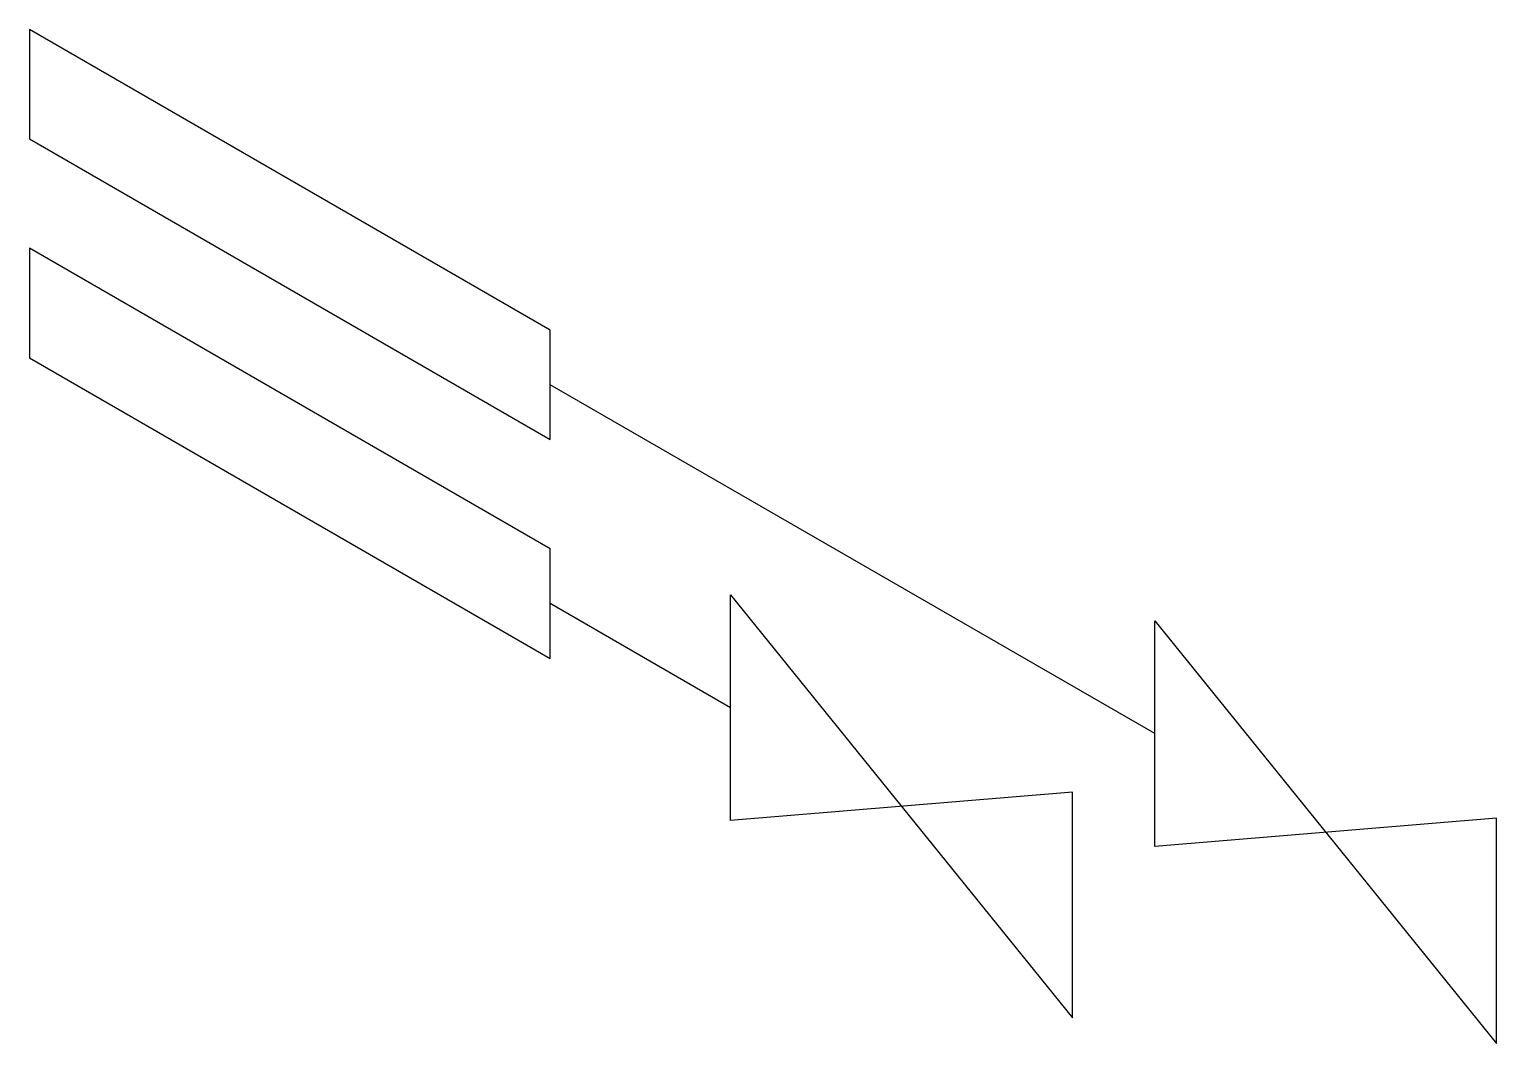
# Model space of a CAD drawing. Header units: millimetres. Extents: x -9881.097 to -9880.609, y -56.132 to -55.795.
import ezdxf

# ---------------------------------------------------------------- set-up
doc = ezdxf.new("R2010")
doc.units = ezdxf.units.MM
doc.header["$LTSCALE"] = 10
doc.layers.add('Tub_iso_componentes', color=2, linetype='Continuous')

msp = doc.modelspace()

# ---------------------------------------------------------------- linework, layer by layer
at = {"layer": 'Tub_iso_componentes', "color": 2}
for p, q in [((-9880.92342, -55.89454), (-9881.09663, -55.79454)), ((-9881.09663, -55.79454), (-9881.09663, -55.83094)), ((-9881.09663, -55.83094), (-9880.92342, -55.93094)), ((-9880.92342, -55.96734), (-9881.09663, -55.86734)), ((-9881.09663, -55.86734), (-9881.09663, -55.90375)), ((-9880.92342, -55.93094), (-9880.92342, -55.89454)), ((-9881.09663, -55.90375), (-9880.92342, -56.00375)), ((-9880.92342, -56.00375), (-9880.92342, -55.96734))]:
    msp.add_line(p, q, dxfattribs=at)
at = {"layer": 'Tub_iso_componentes', "color": 3}
for p, q in [((-9880.72244, -56.02878), (-9880.92342, -55.91274)), ((-9880.86346, -56.02017), (-9880.92342, -55.98555))]:
    msp.add_line(p, q, dxfattribs=at)
at = {"layer": 'Tub_iso_componentes'}
for p, q in [((-9880.86346, -56.05767), (-9880.86346, -55.98267)), ((-9880.86346, -55.98267), (-9880.74979, -56.12329)), ((-9880.72244, -56.06628), (-9880.72244, -55.99128)), ((-9880.72244, -55.99128), (-9880.60877, -56.1319)), ((-9880.74979, -56.04829), (-9880.86346, -56.05767)), ((-9880.74979, -56.12329), (-9880.74979, -56.04829)), ((-9880.60877, -56.0569), (-9880.72244, -56.06628)), ((-9880.60877, -56.1319), (-9880.60877, -56.0569))]:
    msp.add_line(p, q, dxfattribs=at)

doc.saveas('drawing.dxf')
